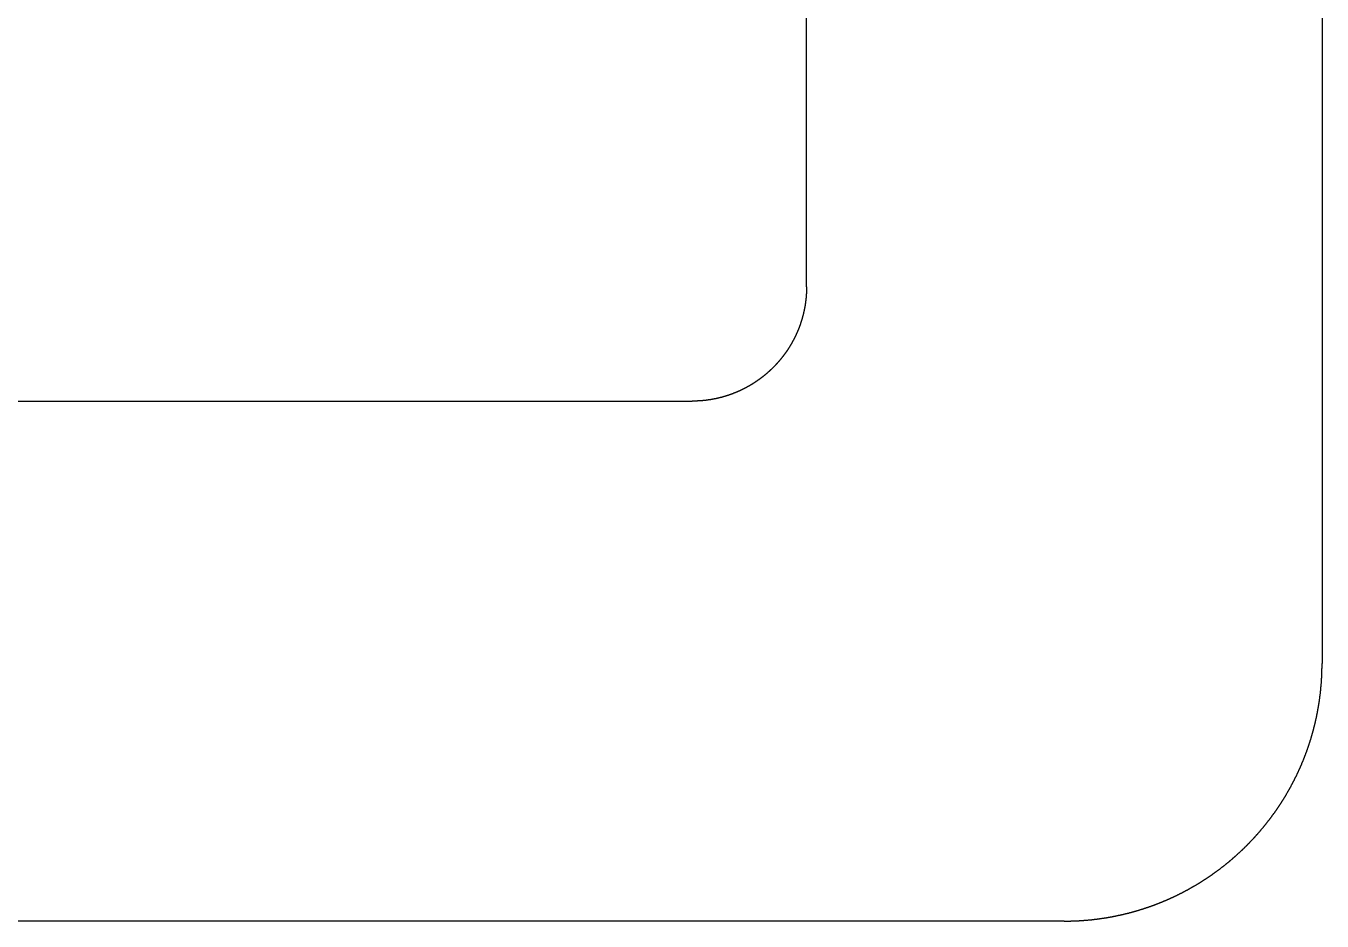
# Model space of a CAD drawing. Header units: millimetres. Extents: x -275 to 275, y -100 to 100.
# Drawn here: x 81.13 to 99.24, y -26.55 to -14.04 of the extents above; entities that cross this region are included whole.
import ezdxf

# ---------------------------------------------------------------- set-up
doc = ezdxf.new("R2010")
doc.units = ezdxf.units.MM

msp = doc.modelspace()

# ---------------------------------------------------------------- linework, layer by layer
for p, q in [((99.235, 13.498), (99.235, -22.949)), ((92.033, -17.686), (92.033, 8.234)), ((72.05, -19.285), (90.433, -19.285)), ((95.634, -26.55), (71.916, -26.55))]:
    msp.add_line(p, q)
for points in [[(92.033, -17.686), (92.033, -17.688), (92.033, -17.691), (92.033, -17.694), (92.033, -17.696), (92.033, -17.699), (92.033, -17.701), (92.033, -17.704), (92.033, -17.707), (92.033, -17.709), (92.033, -17.712), (92.033, -17.715), (92.032, -17.717), (92.032, -17.72), (92.032, -17.723), (92.032, -17.725), (92.032, -17.728), (92.032, -17.73), (92.032, -17.733), (92.032, -17.736), (92.032, -17.738), (92.032, -17.741), (92.032, -17.744), (92.032, -17.746), (92.032, -17.749), (92.031, -17.752), (92.031, -17.754), (92.031, -17.757), (92.031, -17.759), (92.031, -17.762), (92.031, -17.765), (92.031, -17.767), (92.031, -17.77), (92.03, -17.772), (92.03, -17.775), (92.03, -17.778), (92.03, -17.78), (92.03, -17.783), (92.03, -17.786), (92.03, -17.788), (92.029, -17.791), (92.029, -17.793), (92.029, -17.796), (92.029, -17.799), (92.029, -17.801), (92.029, -17.804), (92.028, -17.806), (92.028, -17.809), (92.028, -17.812), (92.028, -17.814), (92.028, -17.817), (92.027, -17.819), (92.027, -17.822), (92.027, -17.825), (92.027, -17.827), (92.026, -17.83), (92.026, -17.832), (92.026, -17.835), (92.026, -17.837), (92.025, -17.84), (92.025, -17.843), (92.025, -17.845), (92.025, -17.848), (92.024, -17.85), (92.024, -17.853), (92.024, -17.856), (92.024, -17.858), (92.023, -17.861), (92.023, -17.863), (92.023, -17.866), (92.022, -17.868), (92.022, -17.871), (92.022, -17.874), (92.022, -17.876), (92.021, -17.879), (92.021, -17.881), (92.021, -17.884), (92.02, -17.886), (92.02, -17.889), (92.02, -17.892), (92.019, -17.894), (92.019, -17.897), (92.019, -17.899), (92.018, -17.902), (92.018, -17.904), (92.018, -17.907), (92.017, -17.909), (92.017, -17.912), (92.017, -17.915), (92.016, -17.917), (92.016, -17.92), (92.015, -17.922), (92.015, -17.925), (92.015, -17.927), (92.014, -17.93), (92.014, -17.932), (92.013, -17.935), (92.013, -17.937), (92.013, -17.94), (92.012, -17.942), (92.012, -17.945), (92.011, -17.948), (92.011, -17.95), (92.011, -17.953), (92.01, -17.955), (92.01, -17.958), (92.009, -17.96), (92.009, -17.963), (92.008, -17.965), (92.008, -17.968), (92.008, -17.97), (92.007, -17.973), (92.007, -17.975), (92.006, -17.978), (92.006, -17.98), (92.005, -17.983), (92.005, -17.985), (92.004, -17.988), (92.004, -17.99), (92.003, -17.993), (92.003, -17.995), (92.002, -17.998), (92.002, -18), (92.001, -18.003), (92.001, -18.005), (92, -18.008), (92, -18.01), (91.999, -18.013), (91.999, -18.015), (91.998, -18.018), (91.998, -18.02), (91.997, -18.023), (91.997, -18.025), (91.996, -18.028), (91.996, -18.03), (91.995, -18.033), (91.994, -18.035), (91.994, -18.038), (91.993, -18.04), (91.993, -18.043), (91.992, -18.045), (91.992, -18.048), (91.991, -18.05), (91.99, -18.053), (91.99, -18.055), (91.989, -18.058), (91.989, -18.06), (91.988, -18.063), (91.988, -18.065), (91.987, -18.067), (91.986, -18.07), (91.986, -18.072), (91.985, -18.075), (91.984, -18.077), (91.984, -18.08), (91.983, -18.082), (91.983, -18.085), (91.982, -18.087), (91.981, -18.09), (91.981, -18.092), (91.98, -18.095), (91.979, -18.097), (91.979, -18.099), (91.978, -18.102), (91.977, -18.104), (91.977, -18.107), (91.976, -18.109), (91.975, -18.112), (91.975, -18.114), (91.974, -18.116), (91.973, -18.119), (91.973, -18.121), (91.972, -18.124), (91.971, -18.126), (91.971, -18.129), (91.97, -18.131), (91.969, -18.133), (91.969, -18.136), (91.968, -18.138), (91.967, -18.141), (91.966, -18.143), (91.966, -18.146), (91.965, -18.148), (91.964, -18.15), (91.963, -18.153), (91.963, -18.155), (91.962, -18.158), (91.961, -18.16), (91.961, -18.162), (91.96, -18.165), (91.959, -18.167), (91.958, -18.17), (91.957, -18.172), (91.957, -18.174), (91.956, -18.177), (91.955, -18.179), (91.954, -18.182), (91.954, -18.184), (91.953, -18.186), (91.952, -18.189), (91.951, -18.191), (91.95, -18.194), (91.95, -18.196), (91.949, -18.198), (91.948, -18.201), (91.947, -18.203), (91.946, -18.205), (91.946, -18.208), (91.945, -18.21), (91.944, -18.213), (91.943, -18.215), (91.942, -18.217), (91.941, -18.22), (91.941, -18.222), (91.94, -18.224), (91.939, -18.227), (91.938, -18.229), (91.937, -18.231), (91.936, -18.234), (91.936, -18.236), (91.935, -18.238), (91.934, -18.241), (91.933, -18.243), (91.932, -18.246), (91.931, -18.248), (91.93, -18.25), (91.929, -18.253), (91.928, -18.255), (91.928, -18.257), (91.927, -18.26), (91.926, -18.262), (91.925, -18.264), (91.924, -18.267), (91.923, -18.269), (91.922, -18.271), (91.921, -18.274), (91.92, -18.276), (91.919, -18.278), (91.918, -18.28), (91.918, -18.283), (91.917, -18.285), (91.916, -18.287), (91.915, -18.29), (91.914, -18.292), (91.913, -18.294), (91.912, -18.297), (91.911, -18.299), (91.91, -18.301), (91.909, -18.304), (91.908, -18.306), (91.907, -18.308), (91.906, -18.31), (91.905, -18.313), (91.904, -18.315), (91.903, -18.317), (91.902, -18.32), (91.901, -18.322), (91.9, -18.324), (91.899, -18.327), (91.898, -18.329), (91.897, -18.331), (91.896, -18.333), (91.895, -18.336), (91.894, -18.338), (91.893, -18.34), (91.892, -18.342), (91.891, -18.345), (91.89, -18.347), (91.889, -18.349), (91.888, -18.351), (91.887, -18.354), (91.886, -18.356), (91.885, -18.358), (91.884, -18.361), (91.883, -18.363), (91.882, -18.365), (91.881, -18.367), (91.88, -18.37), (91.879, -18.372), (91.877, -18.374), (91.876, -18.376), (91.875, -18.378), (91.874, -18.381), (91.873, -18.383), (91.872, -18.385), (91.871, -18.387), (91.87, -18.39), (91.869, -18.392), (91.868, -18.394), (91.867, -18.396), (91.865, -18.399), (91.864, -18.401), (91.863, -18.403), (91.862, -18.405), (91.861, -18.407), (91.86, -18.41), (91.859, -18.412), (91.858, -18.414), (91.857, -18.416), (91.855, -18.418), (91.854, -18.421), (91.853, -18.423), (91.852, -18.425), (91.851, -18.427), (91.85, -18.429), (91.848, -18.432), (91.847, -18.434), (91.846, -18.436), (91.845, -18.438), (91.844, -18.44), (91.843, -18.443), (91.841, -18.445), (91.84, -18.447), (91.839, -18.449), (91.838, -18.451), (91.837, -18.453), (91.836, -18.456), (91.834, -18.458), (91.833, -18.46), (91.832, -18.462), (91.831, -18.464), (91.83, -18.466), (91.828, -18.469), (91.827, -18.471), (91.826, -18.473), (91.825, -18.475), (91.823, -18.477), (91.822, -18.479), (91.821, -18.481), (91.82, -18.484), (91.819, -18.486), (91.817, -18.488), (91.816, -18.49), (91.815, -18.492), (91.814, -18.494), (91.812, -18.496), (91.811, -18.499), (91.81, -18.501), (91.809, -18.503), (91.807, -18.505), (91.806, -18.507), (91.805, -18.509), (91.803, -18.511), (91.802, -18.513), (91.801, -18.516), (91.8, -18.518), (91.798, -18.52), (91.797, -18.522), (91.796, -18.524), (91.794, -18.526), (91.793, -18.528), (91.792, -18.53), (91.791, -18.532), (91.789, -18.534), (91.788, -18.537), (91.787, -18.539), (91.785, -18.541), (91.784, -18.543), (91.783, -18.545), (91.781, -18.547), (91.78, -18.549), (91.779, -18.551), (91.777, -18.553), (91.776, -18.555), (91.775, -18.557), (91.773, -18.559), (91.772, -18.561), (91.771, -18.563), (91.769, -18.566), (91.768, -18.568), (91.766, -18.57), (91.765, -18.572), (91.764, -18.574), (91.762, -18.576), (91.761, -18.578), (91.76, -18.58), (91.758, -18.582), (91.757, -18.584), (91.755, -18.586), (91.754, -18.588), (91.753, -18.59), (91.751, -18.592), (91.75, -18.594), (91.748, -18.596), (91.747, -18.598), (91.746, -18.6), (91.744, -18.602), (91.743, -18.604), (91.741, -18.606), (91.74, -18.608), (91.739, -18.61), (91.737, -18.612), (91.736, -18.614), (91.734, -18.616), (91.733, -18.618), (91.731, -18.62), (91.73, -18.622), (91.728, -18.624), (91.727, -18.626), (91.726, -18.628), (91.724, -18.63), (91.723, -18.632), (91.721, -18.634), (91.72, -18.636), (91.718, -18.638), (91.717, -18.64), (91.715, -18.642), (91.714, -18.644), (91.712, -18.646), (91.711, -18.648), (91.709, -18.65), (91.708, -18.652), (91.706, -18.654), (91.705, -18.656), (91.703, -18.658), (91.702, -18.66), (91.7, -18.662), (91.699, -18.664), (91.697, -18.666), (91.696, -18.668), (91.694, -18.67), (91.693, -18.671), (91.691, -18.673), (91.69, -18.675), (91.688, -18.677), (91.687, -18.679), (91.685, -18.681), (91.684, -18.683), (91.682, -18.685), (91.681, -18.687), (91.679, -18.689), (91.678, -18.691), (91.676, -18.693), (91.675, -18.694), (91.673, -18.696), (91.671, -18.698), (91.67, -18.7), (91.668, -18.702), (91.667, -18.704), (91.665, -18.706), (91.664, -18.708), (91.662, -18.71), (91.66, -18.712), (91.659, -18.713), (91.657, -18.715), (91.656, -18.717), (91.654, -18.719), (91.652, -18.721), (91.651, -18.723), (91.649, -18.725), (91.648, -18.727), (91.646, -18.728), (91.645, -18.73), (91.643, -18.732), (91.641, -18.734), (91.64, -18.736), (91.638, -18.738), (91.636, -18.74), (91.635, -18.741), (91.633, -18.743), (91.632, -18.745), (91.63, -18.747), (91.628, -18.749), (91.627, -18.751), (91.625, -18.752), (91.623, -18.754), (91.622, -18.756), (91.62, -18.758), (91.618, -18.76), (91.617, -18.762), (91.615, -18.763), (91.613, -18.765), (91.612, -18.767), (91.61, -18.769), (91.608, -18.771), (91.607, -18.772), (91.605, -18.774), (91.603, -18.776), (91.602, -18.778), (91.6, -18.78), (91.598, -18.781), (91.597, -18.783), (91.595, -18.785), (91.593, -18.787), (91.592, -18.789), (91.59, -18.79), (91.588, -18.792), (91.587, -18.794), (91.585, -18.796), (91.583, -18.797), (91.581, -18.799), (91.58, -18.801), (91.578, -18.803), (91.576, -18.804), (91.575, -18.806), (91.573, -18.808), (91.571, -18.81), (91.569, -18.811), (91.568, -18.813), (91.566, -18.815), (91.564, -18.817), (91.563, -18.818), (91.561, -18.82), (91.559, -18.822), (91.557, -18.824), (91.556, -18.825), (91.554, -18.827), (91.552, -18.829), (91.55, -18.83), (91.549, -18.832), (91.547, -18.834), (91.545, -18.836), (91.543, -18.837), (91.541, -18.839), (91.54, -18.841), (91.538, -18.842), (91.536, -18.844), (91.534, -18.846), (91.533, -18.847), (91.531, -18.849), (91.529, -18.851), (91.527, -18.853), (91.525, -18.854), (91.524, -18.856), (91.522, -18.858), (91.52, -18.859), (91.518, -18.861), (91.516, -18.863), (91.515, -18.864), (91.513, -18.866), (91.511, -18.868), (91.509, -18.869), (91.507, -18.871), (91.505, -18.873), (91.504, -18.874), (91.502, -18.876), (91.5, -18.877), (91.498, -18.879), (91.496, -18.881), (91.495, -18.882), (91.493, -18.884), (91.491, -18.886), (91.489, -18.887), (91.487, -18.889), (91.485, -18.89), (91.483, -18.892), (91.482, -18.894), (91.48, -18.895), (91.478, -18.897), (91.476, -18.899), (91.474, -18.9), (91.472, -18.902), (91.47, -18.903), (91.469, -18.905), (91.467, -18.907), (91.465, -18.908), (91.463, -18.91), (91.461, -18.911), (91.459, -18.913), (91.457, -18.914), (91.455, -18.916), (91.453, -18.918), (91.452, -18.919), (91.45, -18.921), (91.448, -18.922), (91.446, -18.924), (91.444, -18.925), (91.442, -18.927), (91.44, -18.928), (91.438, -18.93), (91.436, -18.932), (91.434, -18.933), (91.433, -18.935), (91.431, -18.936), (91.429, -18.938), (91.427, -18.939), (91.425, -18.941), (91.423, -18.942), (91.421, -18.944), (91.419, -18.945), (91.417, -18.947), (91.415, -18.948), (91.413, -18.95), (91.411, -18.951), (91.409, -18.953), (91.407, -18.954), (91.405, -18.956), (91.403, -18.957), (91.402, -18.959), (91.4, -18.96), (91.398, -18.962), (91.396, -18.963), (91.394, -18.965), (91.392, -18.966), (91.39, -18.968), (91.388, -18.969), (91.386, -18.971), (91.384, -18.972), (91.382, -18.974), (91.38, -18.975), (91.378, -18.977), (91.376, -18.978), (91.374, -18.979), (91.372, -18.981), (91.37, -18.982), (91.368, -18.984), (91.366, -18.985), (91.364, -18.987), (91.362, -18.988), (91.36, -18.99), (91.358, -18.991), (91.356, -18.992), (91.354, -18.994), (91.352, -18.995), (91.35, -18.997), (91.348, -18.998), (91.346, -18.999), (91.344, -19.001), (91.342, -19.002), (91.34, -19.004), (91.338, -19.005), (91.336, -19.006), (91.334, -19.008), (91.332, -19.009), (91.33, -19.011), (91.327, -19.012), (91.325, -19.013), (91.323, -19.015), (91.321, -19.016), (91.319, -19.017), (91.317, -19.019), (91.315, -19.02), (91.313, -19.022), (91.311, -19.023), (91.309, -19.024), (91.307, -19.026), (91.305, -19.027), (91.303, -19.028), (91.301, -19.03), (91.299, -19.031), (91.297, -19.032), (91.295, -19.034), (91.292, -19.035), (91.29, -19.036), (91.288, -19.038), (91.286, -19.039), (91.284, -19.04), (91.282, -19.042), (91.28, -19.043), (91.278, -19.044), (91.276, -19.046), (91.274, -19.047), (91.272, -19.048), (91.269, -19.049), (91.267, -19.051), (91.265, -19.052), (91.263, -19.053), (91.261, -19.055), (91.259, -19.056), (91.257, -19.057), (91.255, -19.058), (91.253, -19.06), (91.25, -19.061), (91.248, -19.062), (91.246, -19.063), (91.244, -19.065), (91.242, -19.066), (91.24, -19.067), (91.238, -19.068), (91.236, -19.07), (91.233, -19.071), (91.231, -19.072), (91.229, -19.073), (91.227, -19.075), (91.225, -19.076), (91.223, -19.077), (91.22, -19.078), (91.218, -19.08), (91.216, -19.081), (91.214, -19.082), (91.212, -19.083), (91.21, -19.084), (91.208, -19.086), (91.205, -19.087), (91.203, -19.088), (91.201, -19.089), (91.199, -19.09), (91.197, -19.092), (91.195, -19.093), (91.192, -19.094), (91.19, -19.095), (91.188, -19.096), (91.186, -19.097), (91.184, -19.099), (91.181, -19.1), (91.179, -19.101), (91.177, -19.102), (91.175, -19.103), (91.173, -19.104), (91.17, -19.106), (91.168, -19.107), (91.166, -19.108), (91.164, -19.109), (91.162, -19.11), (91.159, -19.111), (91.157, -19.112), (91.155, -19.113), (91.153, -19.115), (91.151, -19.116), (91.148, -19.117), (91.146, -19.118), (91.144, -19.119), (91.142, -19.12), (91.139, -19.121), (91.137, -19.122), (91.135, -19.123), (91.133, -19.124), (91.131, -19.126), (91.128, -19.127), (91.126, -19.128), (91.124, -19.129), (91.122, -19.13), (91.119, -19.131), (91.117, -19.132), (91.115, -19.133), (91.113, -19.134), (91.11, -19.135), (91.108, -19.136), (91.106, -19.137), (91.104, -19.138), (91.101, -19.139), (91.099, -19.14), (91.097, -19.141), (91.095, -19.142), (91.092, -19.144), (91.09, -19.145), (91.088, -19.146), (91.085, -19.147), (91.083, -19.148), (91.081, -19.149), (91.079, -19.15), (91.076, -19.151), (91.074, -19.152), (91.072, -19.153), (91.07, -19.154), (91.067, -19.155), (91.065, -19.156), (91.063, -19.157), (91.06, -19.158), (91.058, -19.159), (91.056, -19.159), (91.053, -19.16), (91.051, -19.161), (91.049, -19.162), (91.047, -19.163), (91.044, -19.164), (91.042, -19.165), (91.04, -19.166), (91.037, -19.167), (91.035, -19.168), (91.033, -19.169), (91.03, -19.17), (91.028, -19.171), (91.026, -19.172), (91.023, -19.173), (91.021, -19.174), (91.019, -19.175), (91.016, -19.176), (91.014, -19.176), (91.012, -19.177), (91.009, -19.178), (91.007, -19.179), (91.005, -19.18), (91.002, -19.181), (91, -19.182), (90.998, -19.183), (90.995, -19.184), (90.993, -19.184), (90.991, -19.185), (90.988, -19.186), (90.986, -19.187), (90.984, -19.188), (90.981, -19.189), (90.979, -19.19), (90.977, -19.19), (90.974, -19.191), (90.972, -19.192), (90.97, -19.193), (90.967, -19.194), (90.965, -19.195), (90.962, -19.196), (90.96, -19.196), (90.958, -19.197), (90.955, -19.198), (90.953, -19.199), (90.951, -19.2), (90.948, -19.2), (90.946, -19.201), (90.943, -19.202), (90.941, -19.203), (90.939, -19.204), (90.936, -19.204), (90.934, -19.205), (90.932, -19.206), (90.929, -19.207), (90.927, -19.208), (90.924, -19.208), (90.922, -19.209), (90.92, -19.21), (90.917, -19.211), (90.915, -19.211), (90.912, -19.212), (90.91, -19.213), (90.908, -19.214), (90.905, -19.214), (90.903, -19.215), (90.9, -19.216), (90.898, -19.217), (90.896, -19.217), (90.893, -19.218), (90.891, -19.219), (90.888, -19.22), (90.886, -19.22), (90.883, -19.221), (90.881, -19.222), (90.879, -19.222), (90.876, -19.223), (90.874, -19.224), (90.871, -19.224), (90.869, -19.225), (90.866, -19.226), (90.864, -19.226), (90.862, -19.227), (90.859, -19.228), (90.857, -19.229), (90.854, -19.229), (90.852, -19.23), (90.849, -19.231), (90.847, -19.231), (90.845, -19.232), (90.842, -19.232), (90.84, -19.233), (90.837, -19.234), (90.835, -19.234), (90.832, -19.235), (90.83, -19.236), (90.827, -19.236), (90.825, -19.237), (90.822, -19.238), (90.82, -19.238), (90.818, -19.239), (90.815, -19.239), (90.813, -19.24), (90.81, -19.241), (90.808, -19.241), (90.805, -19.242), (90.803, -19.242), (90.8, -19.243), (90.798, -19.243), (90.795, -19.244), (90.793, -19.245), (90.79, -19.245), (90.788, -19.246), (90.785, -19.246), (90.783, -19.247), (90.78, -19.247), (90.778, -19.248), (90.775, -19.249), (90.773, -19.249), (90.77, -19.25), (90.768, -19.25), (90.765, -19.251), (90.763, -19.251), (90.761, -19.252), (90.758, -19.252), (90.756, -19.253), (90.753, -19.253), (90.751, -19.254), (90.748, -19.254), (90.746, -19.255), (90.743, -19.255), (90.74, -19.256), (90.738, -19.256), (90.735, -19.257), (90.733, -19.257), (90.73, -19.258), (90.728, -19.258), (90.725, -19.259), (90.723, -19.259), (90.72, -19.259), (90.718, -19.26), (90.715, -19.26), (90.713, -19.261), (90.71, -19.261), (90.708, -19.262), (90.705, -19.262), (90.703, -19.263), (90.7, -19.263), (90.698, -19.263), (90.695, -19.264), (90.693, -19.264), (90.69, -19.265), (90.688, -19.265), (90.685, -19.266), (90.682, -19.266), (90.68, -19.266), (90.677, -19.267), (90.675, -19.267), (90.672, -19.267), (90.67, -19.268), (90.667, -19.268), (90.665, -19.269), (90.662, -19.269), (90.66, -19.269), (90.657, -19.27), (90.654, -19.27), (90.652, -19.27), (90.649, -19.271), (90.647, -19.271), (90.644, -19.271), (90.642, -19.272), (90.639, -19.272), (90.637, -19.272), (90.634, -19.273), (90.631, -19.273), (90.629, -19.273), (90.626, -19.274), (90.624, -19.274), (90.621, -19.274), (90.619, -19.275), (90.616, -19.275), (90.613, -19.275), (90.611, -19.275), (90.608, -19.276), (90.606, -19.276), (90.603, -19.276), (90.601, -19.277), (90.598, -19.277), (90.595, -19.277), (90.593, -19.277), (90.59, -19.278), (90.588, -19.278), (90.585, -19.278), (90.582, -19.278), (90.58, -19.279), (90.577, -19.279), (90.575, -19.279), (90.572, -19.279), (90.57, -19.279), (90.567, -19.28), (90.564, -19.28), (90.562, -19.28), (90.559, -19.28), (90.557, -19.281), (90.554, -19.281), (90.551, -19.281), (90.549, -19.281), (90.546, -19.281), (90.544, -19.281), (90.541, -19.282), (90.538, -19.282), (90.536, -19.282), (90.533, -19.282), (90.53, -19.282), (90.528, -19.282), (90.525, -19.283), (90.523, -19.283), (90.52, -19.283), (90.517, -19.283), (90.515, -19.283), (90.512, -19.283), (90.51, -19.283), (90.507, -19.284), (90.504, -19.284), (90.502, -19.284), (90.499, -19.284), (90.496, -19.284), (90.494, -19.284), (90.491, -19.284), (90.489, -19.284), (90.486, -19.284), (90.483, -19.284), (90.481, -19.285), (90.478, -19.285), (90.475, -19.285), (90.473, -19.285), (90.47, -19.285), (90.468, -19.285), (90.465, -19.285), (90.462, -19.285), (90.46, -19.285), (90.457, -19.285), (90.454, -19.285), (90.452, -19.285), (90.449, -19.285), (90.446, -19.285), (90.444, -19.285), (90.441, -19.285), (90.438, -19.285), (90.436, -19.285), (90.433, -19.285)], [(95.634, -26.55), (95.64, -26.55), (95.646, -26.55), (95.652, -26.55), (95.658, -26.55), (95.664, -26.549), (95.67, -26.549), (95.676, -26.549), (95.682, -26.549), (95.688, -26.549), (95.694, -26.549), (95.699, -26.549), (95.705, -26.549), (95.711, -26.549), (95.717, -26.549), (95.723, -26.549), (95.729, -26.548), (95.735, -26.548), (95.741, -26.548), (95.747, -26.548), (95.753, -26.548), (95.759, -26.547), (95.765, -26.547), (95.771, -26.547), (95.777, -26.547), (95.782, -26.547), (95.788, -26.546), (95.794, -26.546), (95.8, -26.546), (95.806, -26.546), (95.812, -26.545), (95.818, -26.545), (95.824, -26.545), (95.83, -26.544), (95.835, -26.544), (95.841, -26.544), (95.847, -26.543), (95.853, -26.543), (95.859, -26.543), (95.865, -26.542), (95.871, -26.542), (95.877, -26.542), (95.882, -26.541), (95.888, -26.541), (95.894, -26.54), (95.9, -26.54), (95.906, -26.54), (95.912, -26.539), (95.918, -26.539), (95.923, -26.538), (95.929, -26.538), (95.935, -26.537), (95.941, -26.537), (95.947, -26.536), (95.953, -26.536), (95.959, -26.535), (95.964, -26.535), (95.97, -26.534), (95.976, -26.534), (95.982, -26.533), (95.988, -26.532), (95.993, -26.532), (95.999, -26.531), (96.005, -26.531), (96.011, -26.53), (96.017, -26.53), (96.023, -26.529), (96.028, -26.528), (96.034, -26.528), (96.04, -26.527), (96.046, -26.526), (96.051, -26.526), (96.057, -26.525), (96.063, -26.524), (96.069, -26.524), (96.075, -26.523), (96.08, -26.522), (96.086, -26.522), (96.092, -26.521), (96.098, -26.52), (96.103, -26.519), (96.109, -26.519), (96.115, -26.518), (96.121, -26.517), (96.126, -26.516), (96.132, -26.515), (96.138, -26.515), (96.144, -26.514), (96.149, -26.513), (96.155, -26.512), (96.161, -26.511), (96.167, -26.511), (96.172, -26.51), (96.178, -26.509), (96.184, -26.508), (96.19, -26.507), (96.195, -26.506), (96.201, -26.505), (96.207, -26.504), (96.212, -26.503), (96.218, -26.502), (96.224, -26.502), (96.23, -26.501), (96.235, -26.5), (96.241, -26.499), (96.247, -26.498), (96.252, -26.497), (96.258, -26.496), (96.264, -26.495), (96.269, -26.494), (96.275, -26.493), (96.281, -26.492), (96.286, -26.491), (96.292, -26.49), (96.298, -26.489), (96.303, -26.488), (96.309, -26.486), (96.315, -26.485), (96.32, -26.484), (96.326, -26.483), (96.332, -26.482), (96.337, -26.481), (96.343, -26.48), (96.349, -26.479), (96.354, -26.478), (96.36, -26.476), (96.365, -26.475), (96.371, -26.474), (96.377, -26.473), (96.382, -26.472), (96.388, -26.471), (96.393, -26.469), (96.399, -26.468), (96.405, -26.467), (96.41, -26.466), (96.416, -26.465), (96.421, -26.463), (96.427, -26.462), (96.433, -26.461), (96.438, -26.459), (96.444, -26.458), (96.449, -26.457), (96.455, -26.456), (96.461, -26.454), (96.466, -26.453), (96.472, -26.452), (96.477, -26.45), (96.483, -26.449), (96.488, -26.448), (96.494, -26.446), (96.499, -26.445), (96.505, -26.444), (96.511, -26.442), (96.516, -26.441), (96.522, -26.439), (96.527, -26.438), (96.533, -26.437), (96.538, -26.435), (96.544, -26.434), (96.549, -26.432), (96.555, -26.431), (96.56, -26.429), (96.566, -26.428), (96.571, -26.426), (96.577, -26.425), (96.582, -26.424), (96.588, -26.422), (96.593, -26.42), (96.599, -26.419), (96.604, -26.417), (96.61, -26.416), (96.615, -26.414), (96.621, -26.413), (96.626, -26.411), (96.632, -26.41), (96.637, -26.408), (96.642, -26.407), (96.648, -26.405), (96.653, -26.403), (96.659, -26.402), (96.664, -26.4), (96.67, -26.399), (96.675, -26.397), (96.681, -26.395), (96.686, -26.394), (96.691, -26.392), (96.697, -26.39), (96.702, -26.389), (96.708, -26.387), (96.713, -26.385), (96.718, -26.384), (96.724, -26.382), (96.729, -26.38), (96.735, -26.378), (96.74, -26.377), (96.745, -26.375), (96.751, -26.373), (96.756, -26.371), (96.762, -26.37), (96.767, -26.368), (96.772, -26.366), (96.778, -26.364), (96.783, -26.362), (96.788, -26.361), (96.794, -26.359), (96.799, -26.357), (96.804, -26.355), (96.81, -26.353), (96.815, -26.352), (96.82, -26.35), (96.826, -26.348), (96.831, -26.346), (96.836, -26.344), (96.842, -26.342), (96.847, -26.34), (96.852, -26.338), (96.858, -26.336), (96.863, -26.335), (96.868, -26.333), (96.874, -26.331), (96.879, -26.329), (96.884, -26.327), (96.889, -26.325), (96.895, -26.323), (96.9, -26.321), (96.905, -26.319), (96.911, -26.317), (96.916, -26.315), (96.921, -26.313), (96.926, -26.311), (96.932, -26.309), (96.937, -26.307), (96.942, -26.305), (96.947, -26.303), (96.953, -26.301), (96.958, -26.299), (96.963, -26.297), (96.968, -26.294), (96.973, -26.292), (96.979, -26.29), (96.984, -26.288), (96.989, -26.286), (96.994, -26.284), (96.999, -26.282), (97.005, -26.28), (97.01, -26.277), (97.015, -26.275), (97.02, -26.273), (97.025, -26.271), (97.031, -26.269), (97.036, -26.267), (97.041, -26.264), (97.046, -26.262), (97.051, -26.26), (97.056, -26.258), (97.062, -26.256), (97.067, -26.253), (97.072, -26.251), (97.077, -26.249), (97.082, -26.247), (97.087, -26.244), (97.092, -26.242), (97.098, -26.24), (97.103, -26.238), (97.108, -26.235), (97.113, -26.233), (97.118, -26.231), (97.123, -26.228), (97.128, -26.226), (97.133, -26.224), (97.138, -26.221), (97.143, -26.219), (97.149, -26.217), (97.154, -26.214), (97.159, -26.212), (97.164, -26.21), (97.169, -26.207), (97.174, -26.205), (97.179, -26.202), (97.184, -26.2), (97.189, -26.198), (97.194, -26.195), (97.199, -26.193), (97.204, -26.19), (97.209, -26.188), (97.214, -26.185), (97.219, -26.183), (97.224, -26.18), (97.229, -26.178), (97.234, -26.176), (97.239, -26.173), (97.244, -26.171), (97.249, -26.168), (97.254, -26.166), (97.259, -26.163), (97.264, -26.16), (97.269, -26.158), (97.274, -26.155), (97.279, -26.153), (97.284, -26.15), (97.289, -26.148), (97.294, -26.145), (97.299, -26.143), (97.304, -26.14), (97.309, -26.137), (97.314, -26.135), (97.319, -26.132), (97.324, -26.13), (97.328, -26.127), (97.333, -26.124), (97.338, -26.122), (97.343, -26.119), (97.348, -26.116), (97.353, -26.114), (97.358, -26.111), (97.363, -26.108), (97.368, -26.106), (97.373, -26.103), (97.377, -26.1), (97.382, -26.098), (97.387, -26.095), (97.392, -26.092), (97.397, -26.089), (97.402, -26.087), (97.407, -26.084), (97.411, -26.081), (97.416, -26.078), (97.421, -26.076), (97.426, -26.073), (97.431, -26.07), (97.436, -26.067), (97.44, -26.065), (97.445, -26.062), (97.45, -26.059), (97.455, -26.056), (97.46, -26.053), (97.464, -26.051), (97.469, -26.048), (97.474, -26.045), (97.479, -26.042), (97.484, -26.039), (97.488, -26.036), (97.493, -26.033), (97.498, -26.031), (97.503, -26.028), (97.507, -26.025), (97.512, -26.022), (97.517, -26.019), (97.522, -26.016), (97.526, -26.013), (97.531, -26.01), (97.536, -26.007), (97.54, -26.004), (97.545, -26.001), (97.55, -25.998), (97.555, -25.995), (97.559, -25.992), (97.564, -25.989), (97.569, -25.986), (97.573, -25.983), (97.578, -25.98), (97.583, -25.977), (97.587, -25.974), (97.592, -25.971), (97.597, -25.968), (97.601, -25.965), (97.606, -25.962), (97.611, -25.959), (97.615, -25.956), (97.62, -25.953), (97.624, -25.95), (97.629, -25.947), (97.634, -25.944), (97.638, -25.941), (97.643, -25.938), (97.648, -25.935), (97.652, -25.932), (97.657, -25.928), (97.661, -25.925), (97.666, -25.922), (97.67, -25.919), (97.675, -25.916), (97.68, -25.913), (97.684, -25.91), (97.689, -25.906), (97.693, -25.903), (97.698, -25.9), (97.702, -25.897), (97.707, -25.894), (97.711, -25.891), (97.716, -25.887), (97.72, -25.884), (97.725, -25.881), (97.729, -25.878), (97.734, -25.874), (97.738, -25.871), (97.743, -25.868), (97.747, -25.865), (97.752, -25.861), (97.756, -25.858), (97.761, -25.855), (97.765, -25.852), (97.77, -25.848), (97.774, -25.845), (97.779, -25.842), (97.783, -25.838), (97.788, -25.835), (97.792, -25.832), (97.796, -25.828), (97.801, -25.825), (97.805, -25.822), (97.81, -25.818), (97.814, -25.815), (97.819, -25.812), (97.823, -25.808), (97.827, -25.805), (97.832, -25.802), (97.836, -25.798), (97.84, -25.795), (97.845, -25.791), (97.849, -25.788), (97.854, -25.785), (97.858, -25.781), (97.862, -25.778), (97.867, -25.774), (97.871, -25.771), (97.875, -25.767), (97.88, -25.764), (97.884, -25.761), (97.888, -25.757), (97.893, -25.754), (97.897, -25.75), (97.901, -25.747), (97.905, -25.743), (97.91, -25.74), (97.914, -25.736), (97.918, -25.733), (97.923, -25.729), (97.927, -25.726), (97.931, -25.722), (97.935, -25.719), (97.94, -25.715), (97.944, -25.711), (97.948, -25.708), (97.952, -25.704), (97.957, -25.701), (97.961, -25.697), (97.965, -25.694), (97.969, -25.69), (97.973, -25.686), (97.978, -25.683), (97.982, -25.679), (97.986, -25.676), (97.99, -25.672), (97.994, -25.668), (97.999, -25.665), (98.003, -25.661), (98.007, -25.658), (98.011, -25.654), (98.015, -25.65), (98.019, -25.647), (98.023, -25.643), (98.028, -25.639), (98.032, -25.636), (98.036, -25.632), (98.04, -25.628), (98.044, -25.624), (98.048, -25.621), (98.052, -25.617), (98.056, -25.613), (98.06, -25.61), (98.065, -25.606), (98.069, -25.602), (98.073, -25.598), (98.077, -25.595), (98.081, -25.591), (98.085, -25.587), (98.089, -25.583), (98.093, -25.58), (98.097, -25.576), (98.101, -25.572), (98.105, -25.568), (98.109, -25.564), (98.113, -25.561), (98.117, -25.557), (98.121, -25.553), (98.125, -25.549), (98.129, -25.545), (98.133, -25.542), (98.137, -25.538), (98.141, -25.534), (98.145, -25.53), (98.149, -25.526), (98.153, -25.522), (98.157, -25.518), (98.161, -25.514), (98.165, -25.511), (98.169, -25.507), (98.173, -25.503), (98.177, -25.499), (98.18, -25.495), (98.184, -25.491), (98.188, -25.487), (98.192, -25.483), (98.196, -25.479), (98.2, -25.475), (98.204, -25.471), (98.208, -25.468), (98.212, -25.464), (98.215, -25.46), (98.219, -25.456), (98.223, -25.452), (98.227, -25.448), (98.231, -25.444), (98.235, -25.44), (98.238, -25.436), (98.242, -25.432), (98.246, -25.428), (98.25, -25.424), (98.254, -25.42), (98.257, -25.416), (98.261, -25.412), (98.265, -25.408), (98.269, -25.404), (98.273, -25.399), (98.276, -25.395), (98.28, -25.391), (98.284, -25.387), (98.288, -25.383), (98.291, -25.379), (98.295, -25.375), (98.299, -25.371), (98.302, -25.367), (98.306, -25.363), (98.31, -25.359), (98.314, -25.355), (98.317, -25.35), (98.321, -25.346), (98.325, -25.342), (98.328, -25.338), (98.332, -25.334), (98.336, -25.33), (98.339, -25.326), (98.343, -25.321), (98.347, -25.317), (98.35, -25.313), (98.354, -25.309), (98.357, -25.305), (98.361, -25.301), (98.365, -25.296), (98.368, -25.292), (98.372, -25.288), (98.376, -25.284), (98.379, -25.28), (98.383, -25.275), (98.386, -25.271), (98.39, -25.267), (98.393, -25.263), (98.397, -25.258), (98.4, -25.254), (98.404, -25.25), (98.408, -25.246), (98.411, -25.241), (98.415, -25.237), (98.418, -25.233), (98.422, -25.229), (98.425, -25.224), (98.429, -25.22), (98.432, -25.216), (98.436, -25.211), (98.439, -25.207), (98.443, -25.203), (98.446, -25.199), (98.449, -25.194), (98.453, -25.19), (98.456, -25.186), (98.46, -25.181), (98.463, -25.177), (98.467, -25.173), (98.47, -25.168), (98.474, -25.164), (98.477, -25.159), (98.48, -25.155), (98.484, -25.151), (98.487, -25.146), (98.49, -25.142), (98.494, -25.138), (98.497, -25.133), (98.501, -25.129), (98.504, -25.124), (98.507, -25.12), (98.511, -25.115), (98.514, -25.111), (98.517, -25.107), (98.521, -25.102), (98.524, -25.098), (98.527, -25.093), (98.531, -25.089), (98.534, -25.084), (98.537, -25.08), (98.54, -25.075), (98.544, -25.071), (98.547, -25.067), (98.55, -25.062), (98.553, -25.058), (98.557, -25.053), (98.56, -25.049), (98.563, -25.044), (98.566, -25.04), (98.57, -25.035), (98.573, -25.031), (98.576, -25.026), (98.579, -25.021), (98.582, -25.017), (98.586, -25.012), (98.589, -25.008), (98.592, -25.003), (98.595, -24.999), (98.598, -24.994), (98.601, -24.99), (98.605, -24.985), (98.608, -24.98), (98.611, -24.976), (98.614, -24.971), (98.617, -24.967), (98.62, -24.962), (98.623, -24.958), (98.626, -24.953), (98.629, -24.948), (98.633, -24.944), (98.636, -24.939), (98.639, -24.934), (98.642, -24.93), (98.645, -24.925), (98.648, -24.921), (98.651, -24.916), (98.654, -24.911), (98.657, -24.907), (98.66, -24.902), (98.663, -24.897), (98.666, -24.893), (98.669, -24.888), (98.672, -24.883), (98.675, -24.879), (98.678, -24.874), (98.681, -24.869), (98.684, -24.864), (98.687, -24.86), (98.69, -24.855), (98.693, -24.85), (98.696, -24.846), (98.699, -24.841), (98.701, -24.836), (98.704, -24.831), (98.707, -24.827), (98.71, -24.822), (98.713, -24.817), (98.716, -24.812), (98.719, -24.808), (98.722, -24.803), (98.725, -24.798), (98.727, -24.793), (98.73, -24.789), (98.733, -24.784), (98.736, -24.779), (98.739, -24.774), (98.742, -24.77), (98.744, -24.765), (98.747, -24.76), (98.75, -24.755), (98.753, -24.75), (98.756, -24.745), (98.758, -24.741), (98.761, -24.736), (98.764, -24.731), (98.767, -24.726), (98.769, -24.721), (98.772, -24.716), (98.775, -24.712), (98.778, -24.707), (98.78, -24.702), (98.783, -24.697), (98.786, -24.692), (98.788, -24.687), (98.791, -24.682), (98.794, -24.678), (98.797, -24.673), (98.799, -24.668), (98.802, -24.663), (98.805, -24.658), (98.807, -24.653), (98.81, -24.648), (98.812, -24.643), (98.815, -24.638), (98.818, -24.633), (98.82, -24.628), (98.823, -24.623), (98.825, -24.619), (98.828, -24.614), (98.831, -24.609), (98.833, -24.604), (98.836, -24.599), (98.838, -24.594), (98.841, -24.589), (98.843, -24.584), (98.846, -24.579), (98.848, -24.574), (98.851, -24.569), (98.854, -24.564), (98.856, -24.559), (98.859, -24.554), (98.861, -24.549), (98.863, -24.544), (98.866, -24.539), (98.868, -24.534), (98.871, -24.529), (98.873, -24.524), (98.876, -24.519), (98.878, -24.514), (98.881, -24.509), (98.883, -24.504), (98.885, -24.499), (98.888, -24.494), (98.89, -24.489), (98.893, -24.484), (98.895, -24.478), (98.897, -24.473), (98.9, -24.468), (98.902, -24.463), (98.905, -24.458), (98.907, -24.453), (98.909, -24.448), (98.912, -24.443), (98.914, -24.438), (98.916, -24.433), (98.918, -24.428), (98.921, -24.422), (98.923, -24.417), (98.925, -24.412), (98.928, -24.407), (98.93, -24.402), (98.932, -24.397), (98.934, -24.392), (98.937, -24.387), (98.939, -24.381), (98.941, -24.376), (98.943, -24.371), (98.946, -24.366), (98.948, -24.361), (98.95, -24.356), (98.952, -24.351), (98.954, -24.345), (98.957, -24.34), (98.959, -24.335), (98.961, -24.33), (98.963, -24.325), (98.965, -24.319), (98.967, -24.314), (98.969, -24.309), (98.972, -24.304), (98.974, -24.299), (98.976, -24.293), (98.978, -24.288), (98.98, -24.283), (98.982, -24.278), (98.984, -24.273), (98.986, -24.267), (98.988, -24.262), (98.99, -24.257), (98.992, -24.252), (98.994, -24.246), (98.996, -24.241), (98.998, -24.236), (99, -24.231), (99.002, -24.225), (99.004, -24.22), (99.006, -24.215), (99.008, -24.209), (99.01, -24.204), (99.012, -24.199), (99.014, -24.194), (99.016, -24.188), (99.018, -24.183), (99.02, -24.178), (99.022, -24.172), (99.024, -24.167), (99.026, -24.162), (99.028, -24.157), (99.03, -24.151), (99.031, -24.146), (99.033, -24.141), (99.035, -24.135), (99.037, -24.13), (99.039, -24.125), (99.041, -24.119), (99.043, -24.114), (99.044, -24.109), (99.046, -24.103), (99.048, -24.098), (99.05, -24.092), (99.052, -24.087), (99.053, -24.082), (99.055, -24.076), (99.057, -24.071), (99.059, -24.066), (99.06, -24.06), (99.062, -24.055), (99.064, -24.049), (99.066, -24.044), (99.067, -24.039), (99.069, -24.033), (99.071, -24.028), (99.072, -24.022), (99.074, -24.017), (99.076, -24.012), (99.077, -24.006), (99.079, -24.001), (99.081, -23.995), (99.082, -23.99), (99.084, -23.984), (99.086, -23.979), (99.087, -23.974), (99.089, -23.968), (99.09, -23.963), (99.092, -23.957), (99.094, -23.952), (99.095, -23.946), (99.097, -23.941), (99.098, -23.935), (99.1, -23.93), (99.101, -23.924), (99.103, -23.919), (99.104, -23.914), (99.106, -23.908), (99.107, -23.903), (99.109, -23.897), (99.11, -23.892), (99.112, -23.886), (99.113, -23.881), (99.115, -23.875), (99.116, -23.87), (99.118, -23.864), (99.119, -23.859), (99.121, -23.853), (99.122, -23.847), (99.124, -23.842), (99.125, -23.836), (99.126, -23.831), (99.128, -23.825), (99.129, -23.82), (99.13, -23.814), (99.132, -23.809), (99.133, -23.803), (99.135, -23.798), (99.136, -23.792), (99.137, -23.787), (99.139, -23.781), (99.14, -23.775), (99.141, -23.77), (99.142, -23.764), (99.144, -23.759), (99.145, -23.753), (99.146, -23.748), (99.148, -23.742), (99.149, -23.736), (99.15, -23.731), (99.151, -23.725), (99.152, -23.72), (99.154, -23.714), (99.155, -23.708), (99.156, -23.703), (99.157, -23.697), (99.158, -23.692), (99.16, -23.686), (99.161, -23.68), (99.162, -23.675), (99.163, -23.669), (99.164, -23.663), (99.165, -23.658), (99.166, -23.652), (99.168, -23.646), (99.169, -23.641), (99.17, -23.635), (99.171, -23.63), (99.172, -23.624), (99.173, -23.618), (99.174, -23.613), (99.175, -23.607), (99.176, -23.601), (99.177, -23.596), (99.178, -23.59), (99.179, -23.584), (99.18, -23.579), (99.181, -23.573), (99.182, -23.567), (99.183, -23.562), (99.184, -23.556), (99.185, -23.55), (99.186, -23.544), (99.187, -23.539), (99.188, -23.533), (99.189, -23.527), (99.19, -23.522), (99.191, -23.516), (99.192, -23.51), (99.193, -23.505), (99.193, -23.499), (99.194, -23.493), (99.195, -23.487), (99.196, -23.482), (99.197, -23.476), (99.198, -23.47), (99.199, -23.464), (99.199, -23.459), (99.2, -23.453), (99.201, -23.447), (99.202, -23.441), (99.203, -23.436), (99.203, -23.43), (99.204, -23.424), (99.205, -23.418), (99.206, -23.413), (99.206, -23.407), (99.207, -23.401), (99.208, -23.395), (99.208, -23.39), (99.209, -23.384), (99.21, -23.378), (99.211, -23.372), (99.211, -23.366), (99.212, -23.361), (99.212, -23.355), (99.213, -23.349), (99.214, -23.343), (99.214, -23.337), (99.215, -23.332), (99.216, -23.326), (99.216, -23.32), (99.217, -23.314), (99.217, -23.308), (99.218, -23.303), (99.219, -23.297), (99.219, -23.291), (99.22, -23.285), (99.22, -23.279), (99.221, -23.274), (99.221, -23.268), (99.222, -23.262), (99.222, -23.256), (99.223, -23.25), (99.223, -23.244), (99.224, -23.238), (99.224, -23.233), (99.225, -23.227), (99.225, -23.221), (99.225, -23.215), (99.226, -23.209), (99.226, -23.203), (99.227, -23.197), (99.227, -23.192), (99.227, -23.186), (99.228, -23.18), (99.228, -23.174), (99.229, -23.168), (99.229, -23.162), (99.229, -23.156), (99.23, -23.151), (99.23, -23.145), (99.23, -23.139), (99.231, -23.133), (99.231, -23.127), (99.231, -23.121), (99.231, -23.115), (99.232, -23.109), (99.232, -23.103), (99.232, -23.097), (99.232, -23.092), (99.233, -23.086), (99.233, -23.08), (99.233, -23.074), (99.233, -23.068), (99.233, -23.062), (99.234, -23.056), (99.234, -23.05), (99.234, -23.044), (99.234, -23.038), (99.234, -23.032), (99.234, -23.026), (99.234, -23.02), (99.235, -23.015), (99.235, -23.009), (99.235, -23.003), (99.235, -22.997), (99.235, -22.991), (99.235, -22.985), (99.235, -22.979), (99.235, -22.973), (99.235, -22.967), (99.235, -22.961), (99.235, -22.955), (99.235, -22.949)]]:
    msp.add_lwpolyline(points)

doc.saveas('drawing.dxf')
